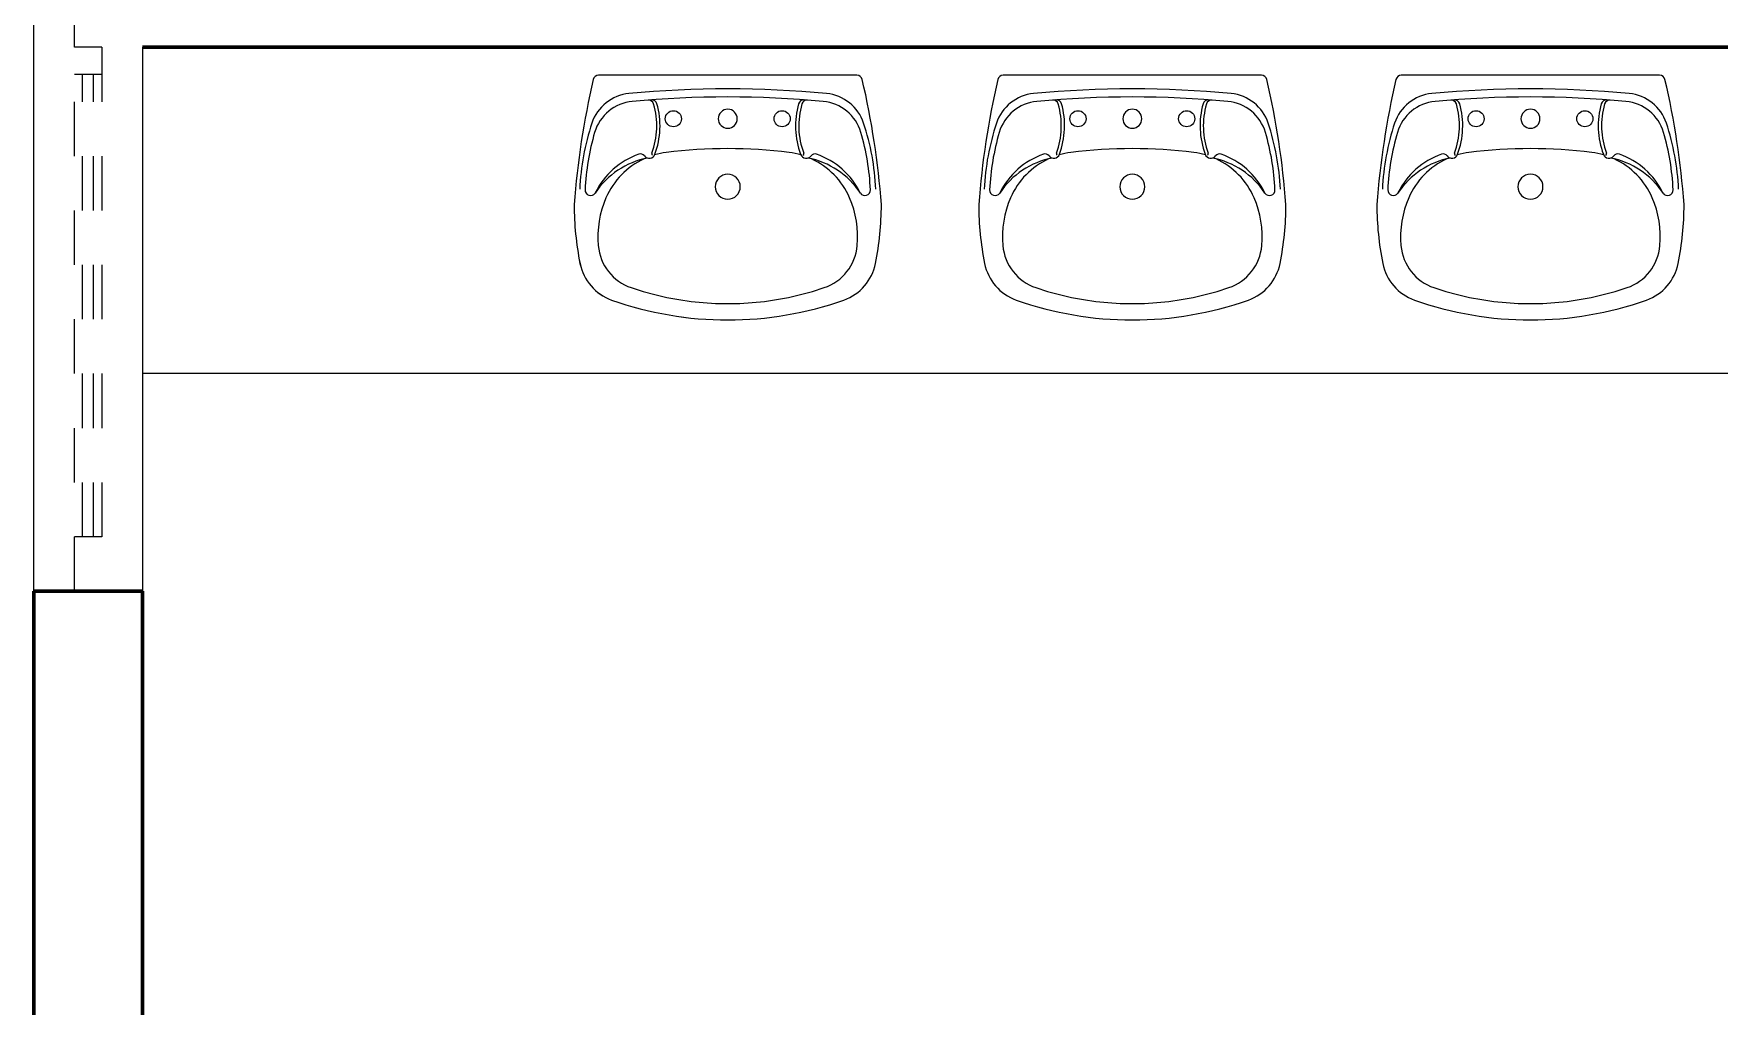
# Model space of a CAD drawing. Header units: metres. Extents: x 78 to 178, y -74 to 157.
# Drawn here: x 117.458 to 120.558, y 29.343 to 31.131 of the extents above; entities that cross this region are included whole.
import ezdxf

# ---------------------------------------------------------------- set-up
doc = ezdxf.new("R2010")
doc.units = ezdxf.units.M
doc.linetypes.add('ACAD_ISO03W100', pattern=[30, 12, -18])
for name, color, linetype, lineweight in [('envolvente', 164, 'Continuous', 60), ('mobiliario', 252, 'Continuous', 9), ('ventanas', 132, 'Continuous', 9)]:
    doc.layers.add(name, color=color, linetype=linetype, lineweight=lineweight)

msp = doc.modelspace()

# ---------------------------------------------------------------- linework, layer by layer
at = {"layer": 'envolvente', "lineweight": 9}
for p, q in [((117.45784, 30.10601), (117.45784, 34.10601)), ((117.65784, 31.10601), (117.65784, 30.10601))]:
    msp.add_line(p, q, dxfattribs=at)
at = {"layer": 'envolvente'}
for p, q in [((122.85784, 31.10601), (117.65784, 31.10601)), ((117.65784, 30.10601), (117.45784, 30.10601)), ((117.45784, 30.10601), (117.45784, 29.10601)), ((117.65784, 30.10601), (117.65784, 29.30601))]:
    msp.add_line(p, q, dxfattribs=at)
at = {"layer": 'mobiliario'}
for p, q in [((118.97187, 31.0547), (118.4967, 31.0547)), ((119.71593, 31.0547), (119.24076, 31.0547)), ((120.44819, 31.0547), (119.97301, 31.0547)), ((122.85784, 30.50601), (117.65784, 30.50601))]:
    msp.add_line(p, q, dxfattribs=at)
for points in [[(118.94781, 30.64137, 0.2640148), (119.00602, 30.70849, 0.0495751), (119.01678, 30.81676, 0.0388724), (118.98161, 31.04697, 0.3485331), (118.97187, 31.0547), (118.4967, 31.0547, 0.3485331), (118.48696, 31.04697, 0.0388724), (118.45178, 30.81676, 0.0495751), (118.46255, 30.70849, 0.2640148), (118.52076, 30.64137, 0.1717383), (118.94781, 30.64137)], [(119.69187, 30.64137, 0.2640148), (119.75009, 30.70849, 0.0495751), (119.76085, 30.81676, 0.0388724), (119.72567, 31.04697, 0.3485331), (119.71593, 31.0547), (119.24076, 31.0547, 0.3485331), (119.23102, 31.04697, 0.0388724), (119.19585, 30.81676, 0.0495751), (119.20661, 30.70849, 0.2640148), (119.26482, 30.64137, 0.1717383), (119.69187, 30.64137)], [(120.42413, 30.64137, 0.2640148), (120.48234, 30.70849, 0.0495751), (120.4931, 30.81676, 0.0388724), (120.45792, 31.04697, 0.3485331), (120.44819, 31.0547), (119.97301, 31.0547, 0.3485331), (119.96327, 31.04697, 0.0388724), (119.9281, 30.81676, 0.0495751), (119.93886, 30.70849, 0.2640148), (119.99707, 30.64137, 0.1717383), (120.42413, 30.64137)]]:
    msp.add_lwpolyline(points, format="xyb", dxfattribs=at)
for centre in [(118.63428, 30.9747), (118.83428, 30.9747), (119.37835, 30.9747), (119.57835, 30.9747), (120.1106, 30.9747), (120.3106, 30.9747)]:
    msp.add_circle(centre, 0.0148, dxfattribs=at)
for centre, radius, start, end in [((119.94769, 30.70599), 1.5, 166.86055, 175.76497), ((118.4967, 31.0447), 0.01, 90, 166.86055), ((118.97187, 31.0447), 0.01, 13.13945, 90), ((117.52088, 30.70599), 1.5, 4.23503, 13.13945), ((120.69175, 30.70599), 1.5, 166.86055, 175.76497), ((119.24076, 31.0447), 0.01, 90, 166.86055), ((119.71593, 31.0447), 0.01, 13.13945, 90), ((118.26494, 30.70599), 1.5, 4.23503, 13.13945), ((121.424, 30.70599), 1.5, 166.86055, 175.76497), ((119.97301, 31.0447), 0.01, 90, 166.86055), ((120.44819, 31.0447), 0.01, 13.13945, 90), ((118.99719, 30.70599), 1.5, 4.23503, 13.13945), ((118.56028, 30.94136), 0.08, 95.48611, 161.66239), ((118.56622, 30.92685), 0.08, 95.3426, 163.55684), ((118.73428, 29.1297), 1.9, 84.51389, 95.48611), ((118.73428, 29.1297), 1.885, 84.6574, 95.3426), ((118.5884, 30.99901), 0.01, 16.1693, 94.46251), ((118.5945, 30.99948), 0.01, 15.65677, 94.27538), ((118.4597, 30.9617), 0.144, 339.5039, 16.1693), ((118.4597, 30.9617), 0.15, 339.55042, 15.65677), ((119.00887, 30.9617), 0.15, 164.34323, 200.44958), ((118.87407, 30.99948), 0.01, 85.72462, 164.34323), ((119.00887, 30.9617), 0.144, 163.8307, 200.4961), ((118.88017, 30.99901), 0.01, 85.53749, 163.8307), ((118.90235, 30.92685), 0.08, 16.44316, 84.6574), ((118.90828, 30.94136), 0.08, 18.33761, 84.51389), ((119.30435, 30.94136), 0.08, 95.48611, 161.66239), ((119.31028, 30.92685), 0.08, 95.3426, 163.55684), ((119.47835, 29.1297), 1.9, 84.51389, 95.48611), ((119.47835, 29.1297), 1.885, 84.6574, 95.3426), ((119.33246, 30.99901), 0.01, 16.1693, 94.46251), ((119.33856, 30.99948), 0.01, 15.65677, 94.27538), ((119.20376, 30.9617), 0.144, 339.5039, 16.1693), ((119.20376, 30.9617), 0.15, 339.55042, 15.65677), ((119.75293, 30.9617), 0.15, 164.34323, 200.44958), ((119.61813, 30.99948), 0.01, 85.72462, 164.34323), ((119.75293, 30.9617), 0.144, 163.8307, 200.4961), ((119.62423, 30.99901), 0.01, 85.53749, 163.8307), ((119.64641, 30.92685), 0.08, 16.44316, 84.6574), ((119.65235, 30.94136), 0.08, 18.33761, 84.51389), ((120.0366, 30.94136), 0.08, 95.48611, 161.66239), ((120.04253, 30.92685), 0.08, 95.3426, 163.55684), ((120.2106, 29.1297), 1.9, 84.51389, 95.48611), ((120.2106, 29.1297), 1.885, 84.6574, 95.3426), ((120.06471, 30.99901), 0.01, 16.1693, 94.46251), ((120.07082, 30.99948), 0.01, 15.65677, 94.27538), ((119.93601, 30.9617), 0.144, 339.5039, 16.1693), ((119.93601, 30.9617), 0.15, 339.55042, 15.65677), ((120.48519, 30.9617), 0.15, 164.34323, 200.44958), ((120.35038, 30.99948), 0.01, 85.72462, 164.34323), ((120.48519, 30.9617), 0.144, 163.8307, 200.4961), ((120.35649, 30.99901), 0.01, 85.53749, 163.8307), ((120.37866, 30.92685), 0.08, 16.44316, 84.6574), ((120.3846, 30.94136), 0.08, 18.33761, 84.51389), ((118.73428, 30.9747), 0.0175, 90, 270), ((118.73428, 30.9747), 0.0175, 270, 90), ((119.47835, 30.9747), 0.0175, 90, 270), ((119.47835, 30.9747), 0.0175, 270, 90), ((120.2106, 30.9747), 0.0175, 90, 270), ((120.2106, 30.9747), 0.0175, 270, 90), ((118.9115, 30.82495), 0.45, 161.66239, 177.45079), ((118.9115, 30.82495), 0.44, 163.55684, 177.53072), ((118.55707, 30.82495), 0.44, 2.46928, 16.44316), ((118.55707, 30.82495), 0.45, 2.54921, 18.33761), ((119.65556, 30.82495), 0.45, 161.66239, 177.45079), ((119.65556, 30.82495), 0.44, 163.55684, 177.53072), ((119.30114, 30.82495), 0.44, 2.46928, 16.44316), ((119.30114, 30.82495), 0.45, 2.54921, 18.33761), ((120.38781, 30.82495), 0.45, 161.66239, 177.45079), ((120.38781, 30.82495), 0.44, 163.55684, 177.53072), ((120.03339, 30.82495), 0.44, 2.46928, 16.44316), ((120.03339, 30.82495), 0.45, 2.54921, 18.33761), ((118.61638, 30.77704), 0.14, 109.00171, 153.93612), ((118.57379, 30.90073), 0.00918, 37.79475, 109.00171), ((118.58983, 30.91317), 0.01112, 217.79475, 339.55042), ((118.59713, 30.91032), 0.00272, 159.50389, 248.76118), ((118.6388, 30.77367), 0.14, 97.21795, 106.20435), ((118.73428, 30.0197), 0.9, 82.78205, 97.21795), ((118.82977, 30.77367), 0.14, 73.79565, 82.78205), ((118.87874, 30.91317), 0.01112, 200.44958, 322.20525), ((118.87144, 30.91032), 0.00272, 291.23882, 20.49611), ((118.89478, 30.90073), 0.00918, 70.99829, 142.20525), ((118.85219, 30.77704), 0.14, 26.06388, 70.99829), ((119.36044, 30.77704), 0.14, 109.00171, 153.93612), ((119.31785, 30.90073), 0.00918, 37.79475, 109.00171), ((119.33389, 30.91317), 0.01112, 217.79475, 339.55042), ((119.34119, 30.91032), 0.00272, 159.50389, 248.76118), ((119.38286, 30.77367), 0.14, 97.21795, 106.20435), ((119.47835, 30.0197), 0.9, 82.78205, 97.21795), ((119.57384, 30.77367), 0.14, 73.79565, 82.78205), ((119.6228, 30.91317), 0.01112, 200.44958, 322.20525), ((119.6155, 30.91032), 0.00272, 291.23882, 20.49611), ((119.63884, 30.90073), 0.00918, 70.99829, 142.20525), ((119.59625, 30.77704), 0.14, 26.06388, 70.99829), ((120.0927, 30.77704), 0.14, 109.00171, 153.93612), ((120.0501, 30.90073), 0.00918, 37.79475, 109.00171), ((120.06614, 30.91317), 0.01112, 217.79475, 339.55042), ((120.07344, 30.91032), 0.00272, 159.50389, 248.76118), ((120.11511, 30.77367), 0.14, 97.21795, 106.20435), ((120.2106, 30.0197), 0.9, 82.78205, 97.21795), ((120.30609, 30.77367), 0.14, 73.79565, 82.78205), ((120.35506, 30.91317), 0.01112, 200.44958, 322.20525), ((120.34775, 30.91032), 0.00272, 291.23882, 20.49611), ((120.3711, 30.90073), 0.00918, 70.99829, 142.20525), ((120.3285, 30.77704), 0.14, 26.06388, 70.99829), ((118.6152, 30.755), 0.15, 100.75321, 146.36174), ((118.6388, 30.77367), 0.14, 114.66602, 156.56056), ((118.85337, 30.755), 0.15, 33.63826, 79.24679), ((118.82977, 30.77367), 0.14, 23.43944, 65.33398), ((119.35927, 30.755), 0.15, 100.75321, 146.36174), ((119.38286, 30.77367), 0.14, 114.66602, 156.56056), ((119.59743, 30.755), 0.15, 33.63826, 79.24679), ((119.57384, 30.77367), 0.14, 23.43944, 65.33398), ((120.09152, 30.755), 0.15, 100.75321, 146.36174), ((120.11511, 30.77367), 0.14, 114.66602, 156.56056), ((120.32968, 30.755), 0.15, 33.63826, 79.24679), ((120.30609, 30.77367), 0.14, 23.43944, 65.33398), ((118.73428, 30.8497), 0.023, 90, 270), ((118.73428, 30.8497), 0.023, 270, 90), ((119.47835, 30.8497), 0.023, 90, 270), ((119.47835, 30.8497), 0.023, 270, 90), ((120.2106, 30.8497), 0.023, 90, 270), ((120.2106, 30.8497), 0.023, 270, 90), ((119.00178, 30.81676), 0.55, 180, 191.35248), ((118.48189, 30.84348), 0.01, 177.53072, 327.41544), ((118.67628, 30.75742), 0.18086, 156.56056, 185.11095), ((118.79228, 30.75742), 0.18086, 354.88905, 23.43944), ((118.98667, 30.84348), 0.01, 212.58456, 2.46928), ((118.46678, 30.81676), 0.55, 348.64752, 0), ((119.74585, 30.81676), 0.55, 180, 191.35248), ((119.22596, 30.84348), 0.01, 177.53072, 327.41544), ((119.42035, 30.75742), 0.18086, 156.56056, 185.11095), ((119.53635, 30.75742), 0.18086, 354.88905, 23.43944), ((119.73074, 30.84348), 0.01, 212.58456, 2.46928), ((119.21085, 30.81676), 0.55, 348.64752, 0), ((120.4781, 30.81676), 0.55, 180, 191.35248), ((119.95821, 30.84348), 0.01, 177.53072, 327.41544), ((120.1526, 30.75742), 0.18086, 156.56056, 185.11095), ((120.2686, 30.75742), 0.18086, 354.88905, 23.43944), ((120.46299, 30.84348), 0.01, 212.58456, 2.46928), ((119.9431, 30.81676), 0.55, 348.64752, 0), ((118.58578, 30.74932), 0.09, 185.11095, 251.16608), ((118.88278, 30.74932), 0.09, 288.83392, 354.88905), ((119.32985, 30.74932), 0.09, 185.11095, 251.16608), ((119.62685, 30.74932), 0.09, 288.83392, 354.88905), ((120.0621, 30.74932), 0.09, 185.11095, 251.16608), ((120.3591, 30.74932), 0.09, 288.83392, 354.88905), ((118.55078, 30.72621), 0.09, 191.35248, 250.51036), ((118.91778, 30.72621), 0.09, 289.48964, 348.64752), ((119.29485, 30.72621), 0.09, 191.35248, 250.51036), ((119.66185, 30.72621), 0.09, 289.48964, 348.64752), ((120.0271, 30.72621), 0.09, 191.35248, 250.51036), ((120.3941, 30.72621), 0.09, 289.48964, 348.64752), ((118.73428, 31.1847), 0.55, 251.16608, 288.83392), ((119.47835, 31.1847), 0.55, 251.16608, 288.83392), ((120.2106, 31.1847), 0.55, 251.16608, 288.83392), ((118.73428, 31.2447), 0.64, 250.51036, 289.48964), ((119.47835, 31.2447), 0.64, 250.51036, 289.48964), ((120.2106, 31.2447), 0.64, 250.51036, 289.48964)]:
    msp.add_arc(centre, radius, start, end, dxfattribs=at)
at = {"layer": 'ventanas', "linetype": 'ACAD_ISO03W100', "ltscale": 0.001}
for p, q in [((117.53284, 30.10601), (117.53284, 32.10601)), ((117.58284, 32.10601), (117.58284, 30.10601)), ((117.58284, 31.10601), (117.53284, 31.10601)), ((117.58284, 31.05601), (117.53284, 31.05601)), ((117.54784, 30.20601), (117.54784, 31.05601)), ((117.56784, 30.20601), (117.56784, 31.05601)), ((117.58284, 30.20601), (117.53284, 30.20601))]:
    msp.add_line(p, q, dxfattribs=at)

doc.saveas('drawing.dxf')
